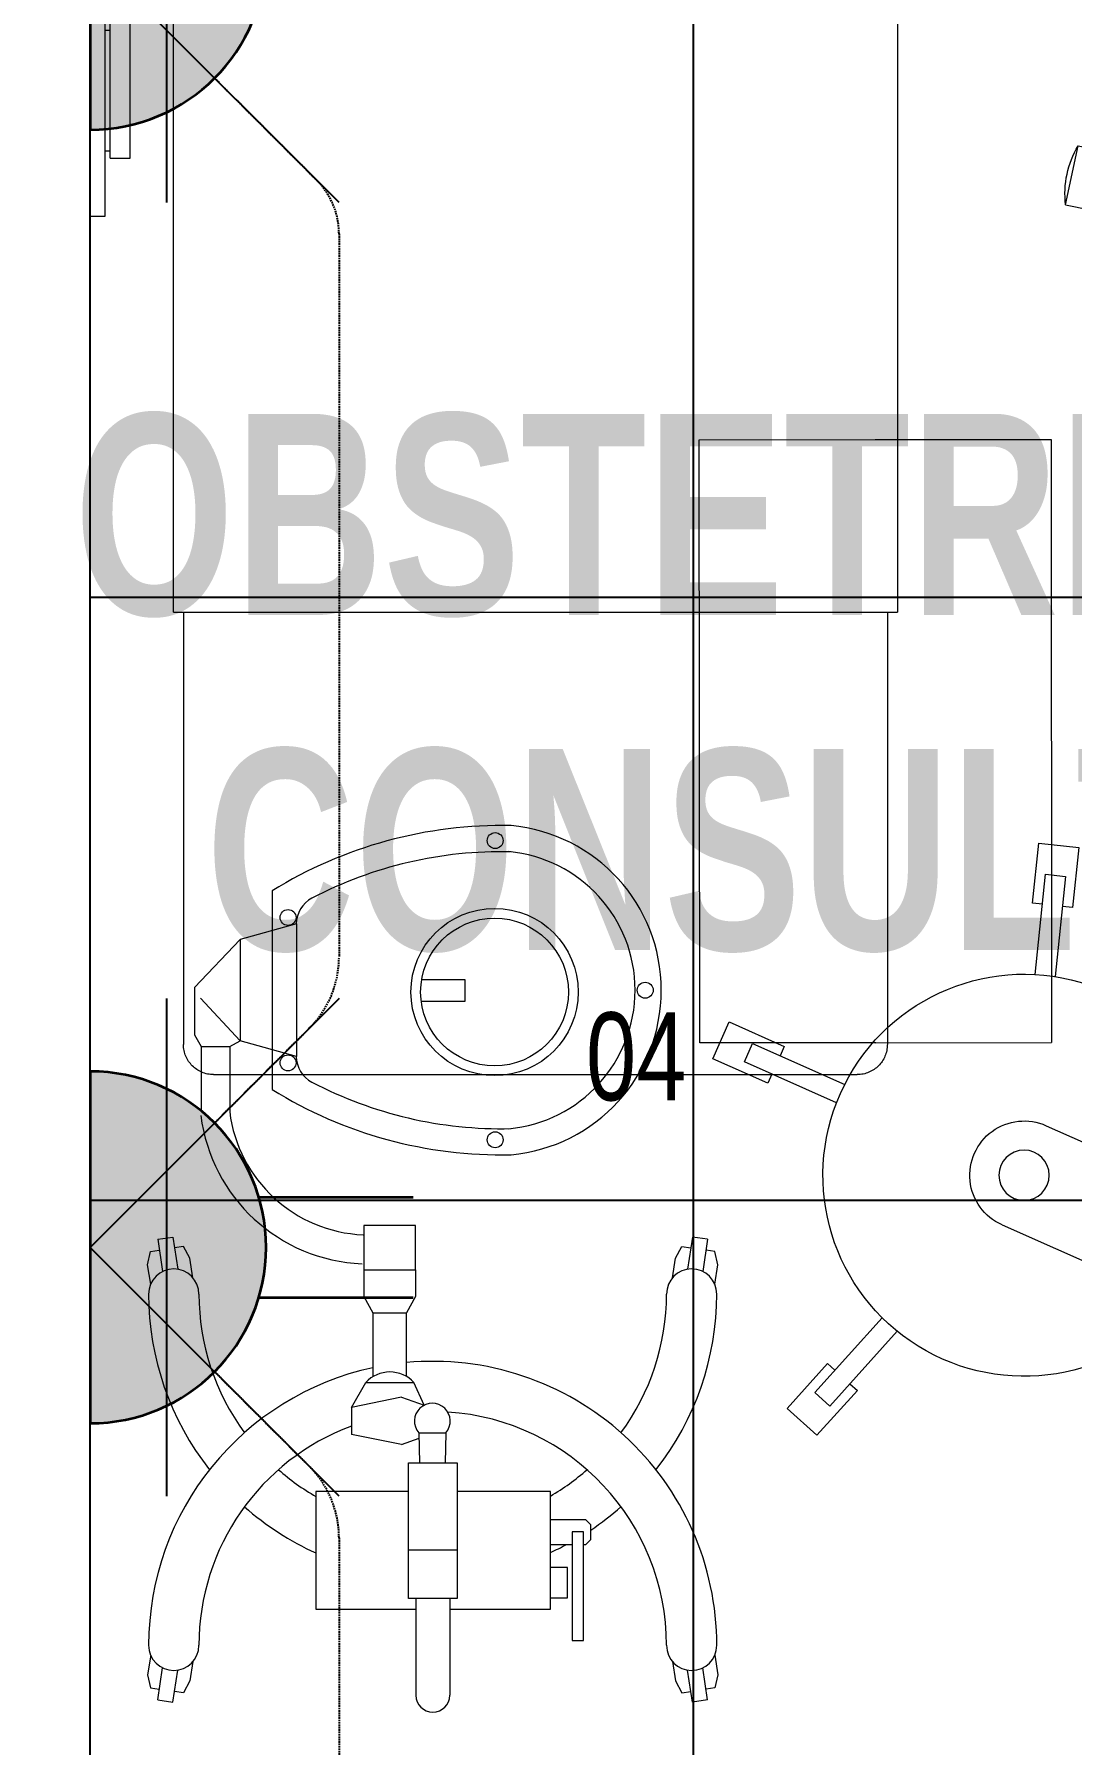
# Model space of a CAD drawing. Extents: x -178977 to 231842, y -29287 to 19916.
# Drawn here: x 20320 to 21352, y -11572 to -9870 of the extents above; entities that cross this region are included whole.
import ezdxf
from ezdxf.enums import TextEntityAlignment as Align

# ---------------------------------------------------------------- set-up
doc = ezdxf.new("R2010")
doc.units = 0
doc.header["$LTSCALE"] = 0.25
for name, pattern in [('01-First Floor-FUR$0$HIDDEN', [9.525, 6.35, -3.175]), ('DASHDOT', [25.4, 12.7, -6.35, 0, -6.35]), ('HIDDEN', [9.525, 6.35, -3.175])]:
    doc.linetypes.add(name, pattern=pattern)
for name, color, linetype, lineweight in [('01-First Floor-FUR$0$72_EGR_BASE_TEXT', 252, 'Continuous', 5), ('01-First Floor-FUR$0$72_EGR_EQP_TAG', 142, 'Continuous', 5), ('01-First Floor-FUR$0$LOADING', 253, 'Continuous', 5), ('01-First Floor-FUR$0$Walls', 251, 'Continuous', 5), ('E-LITE-CLNG-CNDT', 6, 'DASHDOT', 35), ('E-LITE-EXIT-NUMB', 6, 'Continuous', 25), ('E-POWR-FLOR-CNDT', 6, 'HIDDEN', 25), ('E-POWR-WALL @ 100', 4, 'Continuous', 35)]:
    doc.layers.add(name, color=color, linetype=linetype, lineweight=lineweight)
doc.layers.add('01-First Floor-FUR$0$FALSE CEILING', color=251, linetype='Continuous')
doc.styles.add('01-First Floor-FUR$0$X3G_ENTITY_257CFD', font='swisscl.ttf', dxfattribs={"height": 200})
doc.styles.add('01-First Floor-FUR$0$X3G_ENTITY_9EC9', font='swisscl.ttf', dxfattribs={"height": 0.2})
doc.styles.add('DC_SIMPLEX', font='SIMPLEX.shx', dxfattribs={"width": 0.7})

# ---------------------------------------------------------------- blocks, each defined once
blk = doc.blocks.new('01-First Floor-FUR$0$ME19011A-P')
for p, q in [((-0.425, 0), (0.425, 0)), ((-0.425, 0), (-0.425, -0.015)), ((0.425, 0), (0.425, -0.015)), ((-0.425, -0.015), (0.425, -0.015)), ((-0.36, -0.015), (-0.36, -0.0198)), ((-0.24, -0.015), (-0.24, -0.0198)), ((-0.15, -0.015), (-0.15, -0.04)), ((0, -0.015), (0, -0.04)), ((0.1, -0.015), (0.1, -0.045)), ((0.2, -0.045), (0.2, -0.015)), ((0.2818, -0.015), (0.2484, -0.015)), ((0.2484, -0.0243), (0.2484, -0.015)), ((0.2818, -0.0243), (0.2818, -0.015)), ((0.3211, -0.015), (0.2877, -0.015)), ((0.2877, -0.015), (0.2877, -0.0531)), ((0.3211, -0.0531), (0.3211, -0.015)), ((0.3623, -0.015), (0.3289, -0.015)), ((0.3289, -0.015), (0.3289, -0.0531)), ((0.3623, -0.0531), (0.3623, -0.015)), ((0.3682, -0.0243), (0.3682, -0.015)), ((0.3682, -0.015), (0.4016, -0.015)), ((0.4016, -0.0243), (0.4016, -0.015)), ((-0.3675, -0.0198), (-0.2325, -0.0198)), ((-0.3675, -0.0198), (-0.3675, -0.0399)), ((-0.2325, -0.0198), (-0.2325, -0.0399)), ((-0.15, -0.025), (0, -0.025)), ((-0.0402, -0.0312), (-0.0496, -0.0337)), ((-0.0376, -0.0409), (-0.0402, -0.0312)), ((0.2818, -0.0243), (0.2484, -0.0243)), ((0.3211, -0.0243), (0.2877, -0.0243)), ((0.3623, -0.0243), (0.3289, -0.0243)), ((0.3682, -0.0243), (0.4016, -0.0243)), ((-0.3675, -0.0399), (-0.2325, -0.0399)), ((-0.15, -0.04), (-0.1187, -0.04)), ((-0.0887, -0.04), (-0.0637, -0.04)), ((-0.0606, -0.0371), (-0.0787, -0.0432)), ((-0.0787, -0.0432), (-0.077, -0.0497)), ((-0.0582, -0.046), (-0.077, -0.0497)), ((-0.047, -0.0434), (-0.0376, -0.0409)), ((-0.0379, -0.04), (0, -0.04)), ((0.1, -0.035), (0.2, -0.035)), ((0.1, -0.045), (0.2, -0.045)), ((0.2877, -0.0531), (0.3211, -0.0531)), ((0.3289, -0.0531), (0.3623, -0.0531))]:
    blk.add_line(p, q)
at = {"color": 8, "const_width": 0.000601}
for points in [[(0.3044, -0.0531, -0.184574), (0.2977, -0.0636, -1.44364), (0.2961, -0.0581, -0.837915), (0.2969, -0.0664, -0.30536), (0.2839, -0.062, -1.584726), (0.2894, -0.0609, -0.253153), (0.2827, -0.0684, -0.874198), (0.2775, -0.0585, -0.915253), (0.2791, -0.0658, -0.223821), (0.2683, -0.0644, -1.703343), (0.272, -0.0597, -0.588962), (0.2621, -0.068, -0.717795), (0.2625, -0.0581, -0.983104), (0.2645, -0.0644, -0.326362), (0.2534, -0.0609, -0.758716), (0.2609, -0.0514, -0.906186), (0.2593, -0.0565, -0.189488), (0.2526, -0.0522, -0.7948), (0.2613, -0.0423, -1.223996), (0.2574, -0.047, -0.072149), (0.2534, -0.0403, -0.645886), (0.2609, -0.0324, -1.366917), (0.2574, -0.0371, -0.078415), (0.2542, -0.0308, -0.723006), (0.2613, -0.0256, -1.105484), (0.2582, -0.0292, -0.221197), (0.2566, -0.0243, -0.221197)], [(0.3456, -0.0531, 0.184574), (0.3523, -0.0636, 1.44364), (0.3539, -0.0581, 0.837915), (0.3531, -0.0664, 0.30536), (0.3661, -0.062, 1.584726), (0.3606, -0.0609, 0.253153), (0.3673, -0.0684, 0.874198), (0.3725, -0.0585, 0.915253), (0.3709, -0.0658, 0.223821), (0.3817, -0.0644, 1.703343), (0.378, -0.0597, 0.588962), (0.3879, -0.068, 0.717795), (0.3875, -0.0581, 0.983104), (0.3855, -0.0644, 0.326362), (0.3966, -0.0609, 0.758716), (0.3891, -0.0514, 0.906186), (0.3907, -0.0565, 0.189488), (0.3974, -0.0522, 0.7948), (0.3887, -0.0423, 1.223996), (0.3926, -0.047, 0.072149), (0.3966, -0.0403, 0.645886), (0.3891, -0.0324, 1.366917), (0.3926, -0.0371, 0.078415), (0.3958, -0.0308, 0.723006), (0.3887, -0.0256, 1.105484), (0.3918, -0.0292, 0.221197), (0.3934, -0.0243, 0.221197)]]:
    blk.add_lwpolyline(points, format="xyb", dxfattribs=at)
blk.add_lwpolyline([(-0.1187, -0.0482), (-0.0887, -0.0482), (-0.0887, -0.0382), (-0.1187, -0.0382)], close=True)
blk.add_circle((-0.0537, -0.04), 0.0075)
for centre, radius, start, end in [((-0.1037, -0.04), 0.01, 10.4593, 169.5407), ((-0.1037, -0.04), 0.0075, 14.0075, 165.9925), ((-0.0537, -0.04), 0.01, 45, 180)]:
    blk.add_arc(centre, radius, start, end)
blk = doc.blocks.new('01-First Floor-FUR$0$M.44.57.64')
at = {"layer": '01-First Floor-FUR$0$LOADING', "xscale": 1000.000000000002, "yscale": 1000.000000000002, "zscale": 1000.000000000002, "rotation": 225.9999036123427}
blk.add_blockref('01-First Floor-FUR$0$ME19011A-P', (-80806.9, 16720.7), dxfattribs=at)
blk = doc.blocks.new('01-First Floor-FUR$0$HF10037B-P')
at = {"layer": '01-First Floor-FUR$0$LOADING'}
for p, q in [((0.2459, 0.134), (0.1859, 0.134)), ((0.1859, 0.134), (0.1859, 0.109)), ((0.2459, 0.134), (0.2459, 0.109)), ((0.2459, 0.109), (0.1859, 0.109)), ((0, 0), (-0.0142, -0.0583)), ((0, 0), (0.0243, -0.0059)), ((0.0243, -0.0059), (0.01, -0.0642)), ((0.4071, -0.0094), (0.431, -0.0018)), ((0.4071, -0.0094), (0.4255, -0.0665)), ((0.431, -0.0018), (0.4493, -0.0589)), ((0.4069, -0.0417), (0.4165, -0.0387)), ((-0.0142, -0.0583), (0.01, -0.0642)), ((0.4255, -0.0665), (0.4493, -0.0589)), ((0.0524, -0.2725), (0.0674, -0.2525)), ((0.0674, -0.2525), (0.1154, -0.2885)), ((0.3125, -0.2897), (0.362, -0.2558)), ((0.3267, -0.268), (0.3323, -0.2763)), ((0.3761, -0.2764), (0.362, -0.2558)), ((0.0524, -0.2725), (0.1004, -0.3085)), ((0.1004, -0.3085), (0.1154, -0.2885)), ((0.3266, -0.3103), (0.3761, -0.2764)), ((0.3266, -0.3103), (0.3125, -0.2897))]:
    blk.add_line(p, q, dxfattribs=at)
for radius in [0.21, 0.1775]:
    blk.add_circle((0.2161, -0.1014), radius, dxfattribs=at)
for centre, radius, start, end in [((0.2159, 0.0465), 0.0925, 71.0754, 108.9246), ((0.2159, 0.1965), 0.0925, 251.0754, 288.9246), ((0.0779, -0.0499), 0.0925, 147.3419, 185.1912), ((-0.0678, -0.0143), 0.0925, 327.3419, 5.1912), ((0.4996, -0.0113), 0.0925, 178.8412, 216.6904), ((0.3568, -0.057), 0.0925, 358.8412, 36.6904), ((0.2161, -0.1014), 0.2, 303.6037, 17.3657), ((0.0389, -0.3404), 0.0925, 34.1875, 72.0368), ((0.3867, -0.3449), 0.0925, 105.5121, 143.3614), ((0.1289, -0.2205), 0.0925, 214.1875, 252.0368), ((0.3019, -0.2212), 0.0925, 285.5121, 323.3614)]:
    blk.add_arc(centre, radius, start, end, dxfattribs=at)
blk = doc.blocks.new('01-First Floor-FUR$0$HF13902-P')
at = {"color": 8, "linetype": '01-First Floor-FUR$0$HIDDEN'}
for p, q in [((-0.35, -0.6824), (-0.35, -1.1124)), ((0.35, -0.6824), (0.35, -1.1124)), ((0.32, -1.1424), (-0.32, -1.1424))]:
    blk.add_line(p, q, dxfattribs=at)
at = {"linetype": 'Continuous'}
for points in [[(0.36, -0.5224), (0.36, -0.5224), (0.36, -0.5224), (0.36, -0.5224), (0.36, -0.5224), (0.36, -0.5224), (0.36, -0.5224), (0.36, -0.5224), (0.36, -0.5224), (0.36, -0.5224), (0.36, -0.5224), (0.36, -0.5224), (0.36, -0.5224), (0.36, -0.5224), (0.36, -0.5224), (0.36, -0.5224), (0.36, -0.5224), (0.36, -0.5224), (0.36, -0.5224), (0.36, -0.5224), (0.36, -0.5224), (0.36, -0.5224), (0.36, -0.5224), (0.36, -0.5224), (0.36, -0.5224), (0.36, -0.5224), (0.36, -0.5224), (0.36, -0.5224), (0.36, -0.5224), (0.36, -0.5224), (0.36, -0.5224), (0.36, -0.5224), (0.36, -0.5224), (0.36, -0.5224), (0.36, -0.5224), (0.36, -0.5224), (0.36, -0.5224), (0.36, -0.5224), (0.36, -0.5224), (0.36, -0.5224), (0.36, -0.5224), (0.36, -0.5224), (0.36, -0.5224), (0.36, -0.5224), (0.36, -0.5224), (0.36, -0.5224), (0.36, -0.5224), (0.36, -0.5224), (0.36, -0.5224), (0.36, -0.5224), (0.36, -0.5224), (0.36, -0.5224), (0.36, -0.5224), (0.36, -0.5224), (0.36, -0.5224), (0.36, -0.5224), (0.36, -0.5224), (0.36, -0.5224), (0.36, -0.5224), (0.36, -0.5224), (0.36, -0.5224), (0.36, -0.5224), (0.36, -0.5224), (0.36, -0.5224), (0.36, -0.5224), (0.36, -0.5224), (0.36, -0.5224), (0.36, -0.5224), (0.36, -0.5224), (0.36, -0.5224), (0.36, -0.5224), (0.36, -0.5224), (0.36, -0.5224), (0.36, -0.5224), (0.36, -0.5224), (0.36, -0.5224), (0.36, -0.5224), (0.36, -0.5224), (0.36, -0.5224), (0.36, -0.5224), (0.36, -0.5224), (0.36, -0.5224), (0.36, -0.5224), (0.36, -0.5224), (0.36, -0.5224), (0.36, -0.5224), (0.36, -0.5224), (0.36, -0.5224), (0.36, -0.5224), (0.36, -0.5224), (0.36, -0.5224), (0.36, -0.5224), (0.36, -0.5224), (0.36, -0.5224), (0.36, -0.5224), (0.36, -0.5224), (0.36, -0.5224), (0.36, -0.5224), (0.36, -0.5224), (0.36, -0.5224), (0.36, -0.5224), (0.36, -0.5224), (0.36, -0.5224), (0.36, -0.5224), (0.36, -0.5224), (0.36, -0.5224), (0.36, -0.5224), (0.36, -0.5224), (0.36, -0.5224), (0.36, -0.5224), (0.36, -0.5224), (0.36, -0.5224), (0.36, -0.5224), (0.36, -0.5224), (0.36, -0.5224), (0.36, -0.5224), (0.36, -0.5224), (0.36, -0.5224), (0.36, -0.5224), (0.36, -0.5224), (0.36, -0.5224), (0.36, -0.5224), (0.36, -0.5224), (0.36, -0.5224), (0.36, -0.5224), (0.36, -0.5224), (0.36, -0.5224), (0.36, -0.5224), (0.36, -0.5224), (0.36, -0.5224), (0.36, -0.5224), (0.36, -0.5224), (0.36, -0.5224), (0.36, -0.5224), (0.36, -0.5224), (0.36, -0.5224), (0.36, -0.5224), (0.36, -0.5224), (0.36, -0.5224), (0.36, -0.5224), (0.36, -0.5224), (0.36, -0.5224), (0.36, -0.5224), (0.36, -0.5224), (0.36, -0.5224), (0.36, -0.5224), (0.36, -0.5224), (0.36, -0.5224), (0.36, -0.5224), (0.36, -0.5224), (0.36, -0.5224), (0.36, -0.5224), (0.36, -0.5224), (0.36, -0.5224), (0.36, -0.5224), (0.36, -0.5224), (0.36, -0.5224), (0.36, -0.5224), (0.36, -0.5224), (0.36, -0.5224), (0.36, -0.5224), (0.36, -0.5224), (0.36, -0.5224), (0.36, -0.5224), (0.36, -0.5224), (0.36, -0.5224), (0.36, -0.5224), (0.36, -0.5224), (0.36, -0.5224), (0.36, -0.5224), (0.36, -0.5224), (0.36, -0.5224), (0.36, -0.5224), (0.36, -0.5224), (0.36, -0.5224), (0.36, -0.5224), (0.36, -0.5224), (0.36, -0.5224), (0.36, -0.5224), (0.36, -0.5224), (0.36, -0.5224), (0.36, -0.5224), (0.36, -0.5224), (0.36, -0.5224), (0.36, -0.5224), (0.36, -0.5224), (0.36, -0.5224), (0.36, -0.5224), (0.36, -0.5224), (0.36, -0.5224), (0.36, -0.5224), (0.36, -0.5224), (0.36, -0.5224), (0.36, -0.5224), (0.36, -0.5224), (0.36, -0.5224), (0.36, -0.5224), (0.36, -0.5224), (0.36, -0.5224), (0.36, -0.5224), (0.36, -0.5224), (0.36, -0.5224), (0.36, -0.5224), (0.36, -0.5224), (0.36, -0.5224), (0.36, -0.5224), (0.36, -0.5224), (0.36, -0.5224), (0.36, -0.5224), (0.36, -0.5224), (0.36, -0.5224), (0.36, -0.5224), (0.36, -0.5224), (0.36, -0.5224), (0.36, -0.5224), (0.36, -0.5224), (0.36, -0.5224), (0.36, -0.5224), (0.36, -0.5224)], [(0.36, -0.5224), (0.36, -0.5224), (0.36, -0.5224), (0.36, -0.5224), (0.36, -0.5224), (0.36, -0.5224), (0.36, -0.5224), (0.36, -0.5224), (0.36, -0.5224), (0.36, -0.5224), (0.36, -0.5224), (0.36, -0.5224), (0.36, -0.5224), (0.36, -0.5224), (0.36, -0.5224), (0.36, -0.5224), (0.36, -0.5224), (0.36, -0.5224), (0.36, -0.5224), (0.36, -0.5224), (0.36, -0.5224), (0.36, -0.5224), (0.36, -0.5224), (0.36, -0.5224), (0.36, -0.5224), (0.36, -0.5224), (0.36, -0.5224), (0.36, -0.5224), (0.36, -0.5224), (0.36, -0.5224), (0.36, -0.5224), (0.36, -0.5224), (0.36, -0.5224), (0.36, -0.5224), (0.36, -0.5224), (0.36, -0.5224), (0.36, -0.5224), (0.36, -0.5224), (0.36, -0.5224), (0.36, -0.5224), (0.36, -0.5224), (0.36, -0.5224), (0.36, -0.5224), (0.36, -0.5224), (0.36, -0.5224), (0.36, -0.5224), (0.36, -0.5224), (0.36, -0.5224), (0.36, -0.5224), (0.36, -0.5224), (0.36, -0.5224), (0.36, -0.5224), (0.36, -0.5224), (0.36, -0.5224), (0.36, -0.5224), (0.36, -0.5224), (0.36, -0.5224), (0.36, -0.5224), (0.36, -0.5224), (0.36, -0.5224), (0.36, -0.5224), (0.36, -0.5224), (0.36, -0.5224), (0.36, -0.5224), (0.36, -0.5224), (0.36, -0.5224), (0.36, -0.5224), (0.36, -0.5224), (0.36, -0.5224), (0.36, -0.5224), (0.36, -0.5224), (0.36, -0.5224), (0.36, -0.5224), (0.36, -0.5224), (0.36, -0.5224), (0.36, -0.5224), (0.36, -0.5224), (0.36, -0.5224), (0.36, -0.5224), (0.36, -0.5224), (0.36, -0.5224), (0.36, -0.5224), (0.36, -0.5224), (0.36, -0.5224), (0.36, -0.5224), (0.36, -0.5224), (0.36, -0.5224), (0.36, -0.5224), (0.36, -0.5224), (0.36, -0.5224), (0.36, -0.5224), (0.36, -0.5224), (0.36, -0.5224), (0.36, -0.5224), (0.36, -0.5224), (0.36, -0.5224), (0.36, -0.5224), (0.36, -0.5224), (0.36, -0.5224), (0.36, -0.5224), (0.36, -0.5224), (0.36, -0.5224), (0.36, -0.5224), (0.36, -0.5224), (0.36, -0.5224), (0.36, -0.5224), (0.36, -0.5224), (0.36, -0.5224), (0.36, -0.5224), (0.36, -0.5224), (0.36, -0.5224), (0.36, -0.5224), (0.36, -0.5224), (0.36, -0.5224), (0.36, -0.5224), (0.36, -0.5224), (0.36, -0.5224), (0.36, -0.5224), (0.36, -0.5224), (0.36, -0.5224), (0.36, -0.5224), (0.36, -0.5224), (0.36, -0.5224), (0.36, -0.5224), (0.36, -0.5224), (0.36, -0.5224), (0.36, -0.5224), (0.36, -0.5224), (0.36, -0.5224), (0.36, -0.5224), (0.36, -0.5224), (0.36, -0.5224), (0.36, -0.5224), (0.36, -0.5224), (0.36, -0.5224), (0.36, -0.5224), (0.36, -0.5224), (0.36, -0.5224), (0.36, -0.5224), (0.36, -0.5224), (0.36, -0.5224), (0.36, -0.5224), (0.36, -0.5224), (0.36, -0.5224), (0.36, -0.5224), (0.36, -0.5224), (0.36, -0.5224), (0.36, -0.5224), (0.36, -0.5224), (0.36, -0.5224), (0.36, -0.5224), (0.36, -0.5224), (0.36, -0.5224), (0.36, -0.5224), (0.36, -0.5224), (0.36, -0.5224), (0.36, -0.5224), (0.36, -0.5224), (0.36, -0.5224), (0.36, -0.5224), (0.36, -0.5224), (0.36, -0.5224), (0.36, -0.5224), (0.36, -0.5224), (0.36, -0.5224), (0.36, -0.5224), (0.36, -0.5224), (0.36, -0.5224), (0.36, -0.5224), (0.36, -0.5224), (0.36, -0.5224), (0.36, -0.5224), (0.36, -0.5224), (0.36, -0.5224), (0.36, -0.5224), (0.36, -0.5224), (0.36, -0.5224), (0.36, -0.5224), (0.36, -0.5224), (0.36, -0.5224), (0.36, -0.5224), (0.36, -0.5224), (0.36, -0.5224), (0.36, -0.5224), (0.36, -0.5224), (0.36, -0.5224), (0.36, -0.5224), (0.36, -0.5224), (0.36, -0.5224), (0.36, -0.5224), (0.36, -0.5224), (0.36, -0.5224), (0.36, -0.5224), (0.36, -0.5224), (0.36, -0.5224), (0.36, -0.5224), (0.36, -0.5224), (0.36, -0.5224), (0.36, -0.5224), (0.36, -0.5224), (0.36, -0.5224), (0.36, -0.5224), (0.36, -0.5224), (0.36, -0.5224), (0.36, -0.5224), (0.36, -0.5224), (0.36, -0.5224), (0.36, -0.5224), (0.36, -0.5224), (0.36, -0.5224), (0.36, -0.5224), (0.36, -0.5224), (0.36, -0.5224), (0.36, -0.5224)], [(0.36, -0.5224), (0.36, -0.5224), (0.36, -0.5224), (0.36, -0.5224), (0.36, -0.5224), (0.36, -0.5224), (0.36, -0.5224), (0.36, -0.5224), (0.36, -0.5224), (0.36, -0.5224), (0.36, -0.5224), (0.36, -0.5224), (0.36, -0.5224), (0.36, -0.5224), (0.36, -0.5224), (0.36, -0.5224), (0.36, -0.5224), (0.36, -0.5224), (0.36, -0.5224), (0.36, -0.5224), (0.36, -0.5224), (0.36, -0.5224), (0.36, -0.5224), (0.36, -0.5224), (0.36, -0.5224), (0.36, -0.5224), (0.36, -0.5224), (0.36, -0.5224), (0.36, -0.5224), (0.36, -0.5224), (0.36, -0.5224), (0.36, -0.5224), (0.36, -0.5224), (0.36, -0.5224), (0.36, -0.5224), (0.36, -0.5224), (0.36, -0.5224), (0.36, -0.5224), (0.36, -0.5224), (0.36, -0.5224), (0.36, -0.5224), (0.36, -0.5224), (0.36, -0.5224), (0.36, -0.5224), (0.36, -0.5224), (0.36, -0.5224), (0.36, -0.5224), (0.36, -0.5224), (0.36, -0.5224), (0.36, -0.5224), (0.36, -0.5224), (0.36, -0.5224), (0.36, -0.5224), (0.36, -0.5224), (0.36, -0.5224), (0.36, -0.5224), (0.36, -0.5224), (0.36, -0.5224), (0.36, -0.5224), (0.36, -0.5224), (0.36, -0.5224), (0.36, -0.5224), (0.36, -0.5224), (0.36, -0.5224), (0.36, -0.5224), (0.36, -0.5224), (0.36, -0.5224), (0.36, -0.5224), (0.36, -0.5224), (0.36, -0.5224), (0.36, -0.5224), (0.36, -0.5224), (0.36, -0.5224), (0.36, -0.5224), (0.36, -0.5224), (0.36, -0.5224), (0.36, -0.5224), (0.36, -0.5224), (0.36, -0.5224), (0.36, -0.5224), (0.36, -0.5224), (0.36, -0.5224), (0.36, -0.5224), (0.36, -0.5224), (0.36, -0.5224), (0.36, -0.5224), (0.36, -0.5224), (0.36, -0.5224), (0.36, -0.5224), (0.36, -0.5224), (0.36, -0.5224), (0.36, -0.5224), (0.36, -0.5224), (0.36, -0.5224), (0.36, -0.5224), (0.36, -0.5224), (0.36, -0.5224), (0.36, -0.5224), (0.36, -0.5224), (0.36, -0.5224), (0.36, -0.5224), (0.36, -0.5224), (0.36, -0.5224), (0.36, -0.5224), (0.36, -0.5224), (0.36, -0.5224), (0.36, -0.5224), (0.36, -0.5224), (0.36, -0.5224), (0.36, -0.5224), (0.36, -0.5224), (0.36, -0.5224), (0.36, -0.5224), (0.36, -0.5224), (0.36, -0.5224), (0.36, -0.5224), (0.36, -0.5224), (0.36, -0.5224), (0.36, -0.5224), (0.36, -0.5224), (0.36, -0.5224), (0.36, -0.5224), (0.36, -0.5224), (0.36, -0.5224), (0.36, -0.5224), (0.36, -0.5224), (0.36, -0.5224), (0.36, -0.5224), (0.36, -0.5224), (0.36, -0.5224), (0.36, -0.5224), (0.36, -0.5224), (0.36, -0.5224), (0.36, -0.5224), (0.36, -0.5224), (0.36, -0.5224), (0.36, -0.5224), (0.36, -0.5224), (0.36, -0.5224), (0.36, -0.5224), (0.36, -0.5224), (0.36, -0.5224), (0.36, -0.5224), (0.36, -0.5224), (0.36, -0.5224), (0.36, -0.5224), (0.36, -0.5224), (0.36, -0.5224), (0.36, -0.5224), (0.36, -0.5224), (0.36, -0.5224), (0.36, -0.5224), (0.36, -0.5224), (0.36, -0.5224), (0.36, -0.5224), (0.36, -0.5224), (0.36, -0.5224), (0.36, -0.5224), (0.36, -0.5224), (0.36, -0.5224), (0.36, -0.5224), (0.36, -0.5224), (0.36, -0.5224), (0.36, -0.5224), (0.36, -0.5224), (0.36, -0.5224), (0.36, -0.5224), (0.36, -0.5224), (0.36, -0.5224), (0.36, -0.5224), (0.36, -0.5224), (0.36, -0.5224), (0.36, -0.5224), (0.36, -0.5224), (0.36, -0.5224), (0.36, -0.5224), (0.36, -0.5224), (0.36, -0.5224), (0.36, -0.5224), (0.36, -0.5224), (0.36, -0.5224), (0.36, -0.5224), (0.36, -0.5224), (0.36, -0.5224), (0.36, -0.5224), (0.36, -0.5224), (0.36, -0.5224), (0.36, -0.5224), (0.36, -0.5224), (0.36, -0.5224), (0.36, -0.5224), (0.36, -0.5224), (0.36, -0.5224), (0.36, -0.5224), (0.36, -0.5224), (0.36, -0.5224), (0.36, -0.5224), (0.36, -0.5224), (0.36, -0.5224), (0.36, -0.5224), (0.36, -0.5224), (0.36, -0.5224), (0.36, -0.5224), (0.36, -0.5224), (0.36, -0.5224), (0.36, -0.5224), (0.36, -0.5224), (0.36, -0.5224), (0.36, -0.5224), (0.36, -0.5224), (0.36, -0.5224), (0.36, -0.5224), (0.36, -0.5224), (0.36, -0.5224), (0.36, -0.5224), (0.36, -0.5224), (0.36, -0.5224), (0.36, -0.5224), (0.36, -0.5224), (0.36, -0.5224), (0.36, -0.5224), (0.36, -0.5224), (0.36, -0.5224), (0.36, -0.5224), (0.36, -0.5224), (0.36, -0.5224), (0.36, -0.5224), (0.36, -0.5224), (0.36, -0.5224), (0.36, -0.5224), (0.36, -0.5224), (0.36, -0.5224), (0.36, -0.5224), (0.36, -0.5224), (0.36, -0.5224), (0.36, -0.5224), (0.36, -0.5224), (0.36, -0.5224), (0.36, -0.5224), (0.36, -0.5224), (0.36, -0.5224), (0.36, -0.5224), (0.36, -0.5224), (0.36, -0.5224), (0.36, -0.5224), (0.36, -0.5224), (0.36, -0.5224), (0.36, -0.5224), (0.36, -0.5224), (0.36, -0.5224), (0.36, -0.5224), (0.36, -0.5224), (0.36, -0.5224), (0.36, -0.5224), (0.36, -0.5224), (0.36, -0.5224), (0.36, -0.5224), (0.36, -0.5224), (0.36, -0.5224), (0.36, -0.5224), (0.36, -0.5224), (0.36, -0.5224), (0.36, -0.5224), (0.36, -0.5224), (0.36, -0.5224), (0.36, -0.5224), (0.36, -0.5224), (0.36, -0.5224), (0.36, -0.5224), (0.36, -0.5224), (0.36, -0.5224), (0.36, -0.5224), (0.36, -0.5224), (0.36, -0.5224), (0.36, -0.5224), (0.36, -0.5224), (0.36, -0.5224)]]:
    blk.add_lwpolyline(points, close=True, dxfattribs=at)
for points in [[(0.36, -0.5224), (0.36, -0.5224), (0.36, -0.5224), (0.36, -0.5224), (0.36, -0.5224), (0.36, -0.5224), (0.36, -0.5224), (0.36, -0.5224)], [(0.36, -0.5224), (0.36, -0.5224), (0.36, -0.5224), (0.36, -0.5224), (0.36, -0.5224), (0.36, -0.5224), (0.36, -0.5224), (0.36, -0.5224), (0.36, -0.5224), (0.36, -0.5224), (0.36, -0.5224), (0.36, -0.5224), (0.36, -0.5224), (0.36, -0.5224), (0.36, -0.5224), (0.36, -0.5224), (0.36, -0.5224), (0.36, -0.5224), (0.36, -0.5224), (0.36, -0.5224), (0.36, -0.5224), (0.36, -0.5224), (0.36, -0.5224), (0.36, -0.5224), (0.36, -0.5224), (0.36, -0.5224), (0.36, -0.5224), (0.36, -0.5224), (0.36, -0.5224), (0.36, -0.5224), (0.36, -0.5224), (0.36, -0.5224), (0.36, -0.5224), (0.36, -0.5224), (0.36, -0.5224), (0.36, -0.5224), (0.36, -0.5224), (0.36, -0.5224), (0.36, -0.5224), (0.36, -0.5224), (0.36, -0.5224), (0.36, -0.5224), (0.36, -0.5224), (0.36, -0.5224), (0.36, -0.5224), (0.36, -0.5224), (0.36, -0.5224), (0.36, -0.5224), (0.36, -0.5224), (0.36, -0.5224), (0.36, -0.5224), (0.36, -0.5224), (0.36, -0.5224), (0.36, -0.5224), (0.36, -0.5224), (0.36, -0.5224), (0.36, -0.5224), (0.36, -0.5224), (0.36, -0.5224), (0.36, -0.5224), (0.36, -0.5224), (0.36, -0.5224), (0.36, -0.5224), (0.36, -0.5224), (0.36, -0.5224), (0.36, -0.5224), (0.36, -0.5224), (0.36, -0.5224), (0.36, -0.5224), (0.36, -0.5224), (0.36, -0.5224), (0.36, -0.5224), (0.36, -0.5224), (0.36, -0.5224), (0.36, -0.5224), (0.36, -0.5224), (0.36, -0.5224), (0.36, -0.5224), (0.36, -0.5224), (0.36, -0.5224), (0.36, -0.5224), (0.36, -0.5224), (0.36, -0.5224), (0.36, -0.5224), (0.36, -0.5224), (0.36, -0.5224), (0.36, -0.5224), (0.36, -0.5224), (0.36, -0.5224), (0.36, -0.5224), (0.36, -0.5224), (0.36, -0.5224), (0.36, -0.5224), (0.36, -0.5224), (0.36, -0.5224), (0.36, -0.5224), (0.36, -0.5224), (0.36, -0.5224), (0.36, -0.5224), (0.36, -0.5224), (0.36, -0.5224), (0.36, -0.5224), (0.36, -0.5224), (0.36, -0.5224), (0.36, -0.5224), (0.36, -0.5224), (0.36, -0.5224), (0.36, -0.5224), (0.36, -0.5224), (0.36, -0.5224), (0.36, -0.5224)], [(0.36, -0.5224), (0.36, -0.5224), (0.36, -0.5224), (0.36, -0.5224), (0.36, -0.5224), (0.36, -0.5224), (0.36, -0.5224), (0.36, -0.5224), (0.36, -0.5224), (0.36, -0.5224), (0.36, -0.5224), (0.36, -0.5224), (0.36, -0.5224), (0.36, -0.5224), (0.36, -0.5224), (0.36, -0.5224), (0.36, -0.5224)], [(0.36, -0.5224), (0.36, -0.5224), (0.36, -0.5224), (0.36, -0.5224), (0.36, -0.5224), (0.36, -0.5224), (0.36, -0.5224)], [(0.36, -0.5224), (0.36, -0.5224), (0.36, -0.5224), (0.36, -0.5224), (0.36, -0.5224), (0.36, -0.5224), (0.36, -0.5224), (0.36, -0.5224), (0.36, -0.5224), (0.36, -0.5224), (0.36, -0.5224), (0.36, -0.5224)], [(0.36, -0.5224), (0.36, -0.5224), (0.36, -0.5224), (0.36, -0.5224), (0.36, -0.5224), (0.36, -0.5224), (0.36, -0.5224), (0.36, -0.5224), (0.36, -0.5224), (0.36, -0.5224), (0.36, -0.5224), (0.36, -0.5224), (0.36, -0.5224), (0.36, -0.5224), (0.36, -0.5224), (0.36, -0.5224), (0.36, -0.5224), (0.36, -0.5224), (0.36, -0.5224), (0.36, -0.5224), (0.36, -0.5224), (0.36, -0.5224), (0.36, -0.5224), (0.36, -0.5224), (0.36, -0.5224), (0.36, -0.5224), (0.36, -0.5224), (0.36, -0.5224), (0.36, -0.5224), (0.36, -0.5224), (0.36, -0.5224), (0.36, -0.5224), (0.36, -0.5224), (0.36, -0.5224), (0.36, -0.5224), (0.36, -0.5224), (0.36, -0.5224), (0.36, -0.5224), (0.36, -0.5224), (0.36, -0.5224), (0.36, -0.5224), (0.36, -0.5224), (0.36, -0.5224), (0.36, -0.5224), (0.36, -0.5224), (0.36, -0.5224), (0.36, -0.5224), (0.36, -0.5224), (0.36, -0.5224), (0.36, -0.5224), (0.36, -0.5224), (0.36, -0.5224), (0.36, -0.5224), (0.36, -0.5224), (0.36, -0.5224), (0.36, -0.5224), (0.36, -0.5224), (0.36, -0.5224), (0.36, -0.5224), (0.36, -0.5224), (0.36, -0.5224), (0.36, -0.5224), (0.36, -0.5224), (0.36, -0.5224), (0.36, -0.5224), (0.36, -0.5224), (0.36, -0.5224), (0.36, -0.5224), (0.36, -0.5224), (0.36, -0.5224), (0.36, -0.5224), (0.36, -0.5224), (0.36, -0.5224), (0.36, -0.5224), (0.36, -0.5224), (0.36, -0.5224), (0.36, -0.5224), (0.36, -0.5224), (0.36, -0.5224), (0.36, -0.5224), (0.36, -0.5224), (0.36, -0.5224), (0.36, -0.5224), (0.36, -0.5224), (0.36, -0.5224), (0.36, -0.5224), (0.36, -0.5224), (0.36, -0.5224), (0.36, -0.5224)], [(0.36, -0.5224), (0.36, -0.5224), (0.36, -0.5224), (0.36, -0.5224), (0.36, -0.5224), (0.36, -0.5224), (0.36, -0.5224), (0.36, -0.5224), (0.36, -0.5224), (0.36, -0.5224)], [(0.36, -0.5224), (0.36, -0.5224), (0.36, -0.5224), (0.36, -0.5224), (0.36, -0.5224), (0.36, -0.5224), (0.36, -0.5224), (0.36, -0.5224), (0.36, -0.5224), (0.36, -0.5224)], [(0.36, -0.5224), (0.36, -0.5224), (0.36, -0.5224), (0.36, -0.5224), (0.36, -0.5224), (0.36, -0.5224), (0.36, -0.5224), (0.36, -0.5224), (0.36, -0.5224), (0.36, -0.5224), (0.36, -0.5224), (0.36, -0.5224), (0.36, -0.5224), (0.36, -0.5224), (0.36, -0.5224)], [(0.36, -0.5224), (0.36, -0.5224), (0.36, -0.5224), (0.36, -0.5224), (0.36, -0.5224), (0.36, -0.5224), (0.36, -0.5224), (0.36, -0.5224), (0.36, -0.5224), (0.36, -0.5224)], [(0.36, -0.5224), (0.36, -0.5224), (0.36, -0.5224), (0.36, -0.5224), (0.36, -0.5224), (0.36, -0.5224), (0.36, -0.5224)], [(0.36, -0.5224), (0.36, -0.5224), (0.36, -0.5224), (0.36, -0.5224), (0.36, -0.5224), (0.36, -0.5224), (0.36, -0.5224), (0.36, -0.5224), (0.36, -0.5224), (0.36, -0.5224)], [(0.36, -0.5224), (0.36, -0.5224), (0.36, -0.5224), (0.36, -0.5224), (0.36, -0.5224), (0.36, -0.5224), (0.36, -0.5224), (0.36, -0.5224), (0.36, -0.5224), (0.36, -0.5224), (0.36, -0.5224), (0.36, -0.5224), (0.36, -0.5224), (0.36, -0.5224), (0.36, -0.5224), (0.36, -0.5224), (0.36, -0.5224), (0.36, -0.5224)], [(0.36, -0.5224), (0.36, -0.5224), (0.36, -0.5224), (0.36, -0.5224), (0.36, -0.5224), (0.36, -0.5224), (0.36, -0.5224), (0.36, -0.5224), (0.36, -0.5224)]]:
    blk.add_lwpolyline(points, dxfattribs=at)
blk.add_circle((0.36, -0.5224), 0.000000101)
at = {"color": 8, "linetype": '01-First Floor-FUR$0$HIDDEN'}
for centre, start, end in [((-0.32, -1.1124), 180, 270), ((0.32, -1.1124), 270, 0)]:
    blk.add_arc(centre, 0.03, start, end, dxfattribs=at)
at = {"layer": '01-First Floor-FUR$0$LOADING'}
for p, q in [((-0.36, 0.3161), (-0.36, -0.6824)), ((0.36, -0.6824), (0.36, 0.3161)), ((0.36, -0.6824), (-0.36, -0.6824))]:
    blk.add_line(p, q, dxfattribs=at)
blk = doc.blocks.new('01-First Floor-FUR$0$HF11772-P')
at = {"layer": '01-First Floor-FUR$0$LOADING'}
for p, q in [((0.6, 0.35), (0, 0.35)), ((0, 0.175), (0, 0.35)), ((0.6, 0.175), (0.6, 0.35)), ((0, 0.175), (0, 0)), ((0.6, 0), (0.6, 0.175)), ((0, 0), (0.6, 0))]:
    blk.add_line(p, q, dxfattribs=at)
blk = doc.blocks.new('01-First Floor-FUR$0$mobile light')
at = {"layer": '01-First Floor-FUR$0$LOADING'}
for p, q in [((1882.58, -498.29), (1882.35, -499.8)), ((1882.58, -498.29), (1885.78, -498.78)), ((1883.78, -497.56), (1883.65, -498.45)), ((1885.1, -497.29), (1883.78, -497.56)), ((1887.04, -497.59), (1885.1, -497.29)), ((1923.94, -497.59), (1925.88, -497.29)), ((1928.41, -498.29), (1925.2, -498.78)), ((1925.88, -497.29), (1927.2, -497.56)), ((1927.2, -497.56), (1927.33, -498.45)), ((1928.41, -498.29), (1928.63, -499.8)), ((1882.35, -499.8), (1885.55, -500.28)), ((1883.28, -500.85), (1883.42, -499.96)), ((1928.63, -499.8), (1925.43, -500.28)), ((1927.7, -500.85), (1927.56, -499.96)), ((1884.47, -501.5), (1883.28, -500.85)), ((1886.4, -501.79), (1884.47, -501.5)), ((1924.58, -501.79), (1926.52, -501.5)), ((1926.52, -501.5), (1927.7, -500.85)), ((1948.76, -501.94), (1947.59, -502.62)), ((1953.47, -501.94), (1948.76, -501.94)), ((1958.23, -506.5), (1953.47, -501.94)), ((1947.59, -502.62), (1941.09, -502.62)), ((1947.59, -502.62), (1947.59, -505.45)), ((1948.15, -506.5), (1952.41, -502.55)), ((1947.59, -505.45), (1941.09, -505.45)), ((1946.6, -512.08), (1948.15, -506.5)), ((1947.59, -505.45), (1948.15, -506.5)), ((1958.23, -506.5), (1948.15, -506.5)), ((1959.78, -512.08), (1958.23, -506.5)), ((1963.08, -509.67), (1943.3, -509.67)), ((1959.78, -512.08), (1946.6, -512.08)), ((1908.01, -522.53), (1909, -517.55)), ((1911.69, -517.55), (1909, -517.55)), ((1912.69, -522.53), (1911.69, -517.55)), ((1911.69, -517.55), (1914.17, -518.99)), ((1914.17, -518.99), (1914.17, -523.77)), ((1922.73, -518.8), (1921.08, -519.69)), ((1925.38, -518.8), (1922.73, -518.8)), ((1921.08, -519.69), (1914.74, -519.69)), ((1921.08, -519.69), (1921.08, -523.01)), ((1921.08, -519.69), (1921.08, -523.01)), ((1892.68, -523.97), (1883.05, -523.97)), ((1892.68, -528.06), (1892.68, -523.24)), ((1892.68, -523.24), (1906.16, -523.24)), ((1897.5, -528.06), (1897.5, -523.24)), ((1906.16, -523.24), (1906.16, -528.06)), ((1908.01, -522.53), (1908.62, -524.28)), ((1912.69, -522.53), (1911.9, -524.78)), ((1911.9, -524.78), (1914.17, -523.77)), ((1921.08, -523.01), (1914.77, -523.01)), ((1922.73, -523.93), (1921.08, -523.04)), ((1925.38, -523.93), (1922.73, -523.93)), ((1909.15, -524.25), (1906.16, -524.32)), ((1909.15, -524.25), (1909.15, -526.94)), ((1892.68, -527.34), (1883.05, -527.34)), ((1909.15, -526.94), (1906.16, -526.87)), ((1906.16, -528.06), (1892.68, -528.06)), ((1886.4, -549.48), (1884.47, -549.77)), ((1924.58, -549.48), (1926.52, -549.77)), ((1882.35, -551.47), (1885.55, -550.99)), ((1884.47, -549.77), (1883.28, -550.42)), ((1883.28, -550.42), (1883.42, -551.31)), ((1928.63, -551.47), (1925.43, -550.99)), ((1926.52, -549.77), (1927.7, -550.42)), ((1927.7, -550.42), (1927.56, -551.31)), ((1882.58, -552.98), (1882.35, -551.47)), ((1882.58, -552.98), (1885.78, -552.5)), ((1883.78, -553.71), (1883.65, -552.82)), ((1928.41, -552.98), (1925.2, -552.5)), ((1927.2, -553.71), (1927.33, -552.82)), ((1928.41, -552.98), (1928.63, -551.47)), ((1885.1, -553.98), (1883.78, -553.71)), ((1887.04, -553.69), (1885.1, -553.98)), ((1923.94, -553.69), (1925.88, -553.98)), ((1925.88, -553.98), (1927.2, -553.71))]:
    blk.add_line(p, q, dxfattribs=at)
for points in [[(1903.33, -523.24), (1903.33, -514.02), (1891.61, -514.02), (1891.61, -523.97)], [(1954.27, -524.55), (1954.27, -528.82), (1952.05, -528.82), (1952.05, -524.5)], [(1891.61, -527.34), (1891.61, -537.34), (1903.33, -537.34), (1903.33, -528.06)], [(1892.74, -537.34), (1892.74, -539.04), (1895.76, -539.04), (1895.76, -537.34)], [(1898.05, -537.34), (1898.05, -539.5)], [(1898.05, -540.63), (1898.05, -540.87), (1898.53, -541.35), (1900.02, -541.35), (1900.5, -540.87), (1900.5, -537.34)]]:
    blk.add_lwpolyline(points, dxfattribs=at)
for points in [[(1929.78, -518.8), (1925.38, -518.8), (1925.38, -523.93), (1929.78, -523.93)], [(1899.3, -539.5), (1888.5, -539.5), (1888.5, -540.63), (1899.3, -540.63)]]:
    blk.add_lwpolyline(points, close=True, dxfattribs=at)
for centre, radius in [((1945.96, -511.25), 0.793), ((1960.42, -511.25), 0.793), ((1953.01, -531.79), 8.32), ((1953.01, -531.79), 7.35), ((1938.31, -531.85), 0.793), ((1968.07, -531.85), 0.793), ((1953.19, -546.77), 0.793)]:
    blk.add_circle(centre, radius, dxfattribs=at)
for centre, radius, start, end in [((1888.02, -499.89), 2.5, 90, 270), ((1888.02, -525.64), 28.25, 12.1463, 90), ((1922.96, -525.64), 28.25, 90, 128.2073), ((1922.96, -499.89), 2.5, 270, 90), ((1888.02, -525.64), 23.25, 20.3387, 90), ((1922.96, -525.64), 23.25, 90, 126.3743), ((1942.82, -519.31), 16.86, 97.1293, 177.6115), ((1922.96, -525.64), 28.25, 138.4974, 155.7305), ((1942.82, -519.31), 13.97, 97.1293, 177.6115), ((1922.96, -525.64), 23.25, 138.7224, 150.0382), ((1980.13, -532.49), 43.32, 148.2167, 181.2501), ((1926.25, -532.49), 43.32, 358.7499, 31.7833), ((1946.6, -514.96), 2.89, 90, 152.4092), ((1959.78, -514.96), 2.89, 27.5908, 90), ((1980.13, -532.49), 40.72, 152.4092, 181.2501), ((1926.25, -532.49), 40.72, 358.7499, 27.5908), ((1911.94, -521.38), 3.27, 313.0112, 46.9888), ((1883.05, -525.65), 1.68, 90, 270), ((1888.02, -525.64), 28.25, 270, 5.3386), ((1910.32, -525.6), 1.78, 229.0673, 130.9327), ((1888.02, -525.64), 23.25, 270, 356.3184), ((1953.19, -531.93), 16.44, 185.2361, 354.7639), ((1953.19, -531.93), 13.84, 185.2361, 354.7639), ((1922.96, -525.64), 28.25, 204.483, 208.105), ((1922.96, -525.64), 23.25, 210.2349, 221.2776), ((1922.96, -525.64), 28.25, 213.7985, 221.5026), ((1922.96, -525.64), 23.25, 233.6257, 270), ((1922.96, -525.64), 28.25, 231.7927, 270), ((1888.02, -551.39), 2.5, 90, 270), ((1922.96, -551.39), 2.5, 270, 90)]:
    blk.add_arc(centre, radius, start, end, dxfattribs=at)
blk = doc.blocks.new('01-First Floor-FUR$0$ME10960-P')
for p, q in [((-0.3391, 0.5003), (-0.26, 0.6271)), ((-0.2339, 0.6108), (-0.26, 0.6271)), ((-0.2408, 0.5996), (-0.2314, 0.6148)), ((-0.2255, 0.6114), (-0.2222, 0.6167)), ((-0.2179, 0.5854), (-0.2085, 0.6005)), ((-0.2141, 0.6043), (-0.2108, 0.6096)), ((-0.2019, 0.5908), (-0.211, 0.5965)), ((-0.1935, 0.5915), (-0.1902, 0.5968)), ((-0.2089, 0.5797), (-0.1994, 0.5948)), ((-0.1996, 0.5436), (-0.1765, 0.5805)), ((-0.1821, 0.5843), (-0.1788, 0.5896)), ((-0.2813, 0.5246), (-0.2558, 0.5655)), ((-0.3397, 0.5463), (-0.3503, 0.5293)), ((-0.3351, 0.5434), (-0.3397, 0.5463)), ((-0.6354, -0.0201), (-0.2915, 0.531)), ((-0.3458, 0.5264), (-0.3503, 0.5293)), ((-0.3351, 0.5434), (-0.3458, 0.5264)), ((-0.3278, 0.5184), (-0.3443, 0.5287)), ((-0.3201, 0.5308), (-0.3366, 0.5411)), ((-0.2915, 0.531), (-0.225, 0.4895)), ((-0.2254, 0.4897), (-0.1999, 0.5307)), ((-0.3186, 0.4876), (-0.3391, 0.5003)), ((-0.2822, 0.4852), (-0.3272, 0.4131)), ((-0.2183, 0.4784), (-0.2152, 0.4834)), ((-0.2163, 0.4841), (-0.2152, 0.4834)), ((-0.559, -0.0678), (-0.2204, 0.4749)), ((-0.3054, 0.3995), (-0.2611, 0.4705)), ((-0.3272, 0.4131), (-0.3054, 0.3995)), ((0.0832, 0.2884), (0.0522, 0.1931)), ((0.0712, 0.1869), (0.1022, 0.2822)), ((0.1022, 0.2822), (0.0832, 0.2884)), ((-0.2368, 0.1844), (-0.2486, 0.1682)), ((-0.1557, 0.1255), (-0.2368, 0.1844)), ((-0.2486, 0.1682), (-0.1675, 0.1093)), ((-0.5737, 0.0787), (-0.4973, 0.0311)), ((-0.6048, 0.054), (-0.6048, 0.0289)), ((-0.5891, 0.054), (-0.6048, 0.054)), ((0, 0.054), (-0.483, 0.054)), ((-0.2572, 0.054), (-0.2572, 0.0376)), ((-0.1222, 0.054), (-0.1222, 0.0376)), ((-0.5994, 0.0376), (-0.6048, 0.0376)), ((-0.107, 0.0376), (-0.4933, 0.0376)), ((-0.107, 0.0376), (-0.107, -0.0376)), ((-0.3668, 0.0071), (-0.4138, 0.0071)), ((-0.4138, 0.0071), (-0.4138, -0.0017)), ((-0.3663, -0.0017), (-0.3668, 0.0071)), ((-0.1765, 0.0071), (-0.2234, 0.0071)), ((-0.2234, 0.0071), (-0.2234, -0.0017)), ((-0.1759, -0.0017), (-0.1765, 0.0071)), ((-0.1687, 0.0071), (-0.1687, -0.0017)), ((-0.1217, 0.0071), (-0.1687, 0.0071)), ((-0.1212, -0.0017), (-0.1217, 0.0071)), ((0.3, 0.01), (0.1997, 0.01)), ((0.3, -0.01), (0.3, 0.01)), ((-0.4138, -0.0017), (-0.3663, -0.0017)), ((-0.2234, -0.0017), (-0.1759, -0.0017)), ((-0.1687, -0.0017), (-0.1212, -0.0017)), ((0.1997, -0.01), (0.3, -0.01)), ((-0.6354, -0.0201), (-0.559, -0.0678)), ((-0.6048, -0.0392), (-0.6048, -0.054)), ((-0.107, -0.0376), (-0.5402, -0.0376)), ((-0.5811, -0.054), (-0.6048, -0.054)), ((0, -0.054), (-0.5504, -0.054)), ((-0.2184, -0.054), (-0.5184, -0.054)), ((-0.5184, -0.054), (-0.5184, -0.254)), ((-0.2184, -0.254), (-0.2184, -0.054)), ((-0.4624, -0.104), (-0.4784, -0.12)), ((-0.2744, -0.104), (-0.4624, -0.104)), ((-0.2744, -0.104), (-0.2584, -0.12)), ((-0.1675, -0.1093), (-0.2184, -0.1463)), ((-0.2344, -0.12), (-0.5024, -0.12)), ((-0.5024, -0.12), (-0.5024, -0.152)), ((-0.2344, -0.152), (-0.2344, -0.12)), ((-0.2184, -0.171), (-0.1557, -0.1255)), ((-0.2344, -0.152), (-0.5024, -0.152)), ((0.1022, -0.2822), (0.0712, -0.1869)), ((0.0522, -0.1931), (0.0832, -0.2884)), ((-0.5184, -0.254), (-0.2184, -0.254)), ((0.0832, -0.2884), (0.1022, -0.2822))]:
    blk.add_line(p, q)
for points in [[(-0.2314, 0.6148, 0.200732), (-0.2317, 0.6129, 0.097968), (-0.2301, 0.6094, 0.055099), (-0.2273, 0.6063, 0.041925), (-0.2229, 0.603, 0.041925), (-0.218, 0.6004, 0.055099), (-0.2139, 0.5993, 0.097968), (-0.2101, 0.5994, 0.200732), (-0.2085, 0.6005, 0.200732), (-0.2082, 0.6024, 0.097968), (-0.2098, 0.6059, 0.038397), (-0.2117, 0.6081, 0.041925)], [(-0.2231, 0.6153, 0.038397), (-0.226, 0.616, 0.097968), (-0.2298, 0.6159, 0.200732), (-0.2314, 0.6148, 0.200732)], [(-0.2408, 0.5996, 0.200732), (-0.2412, 0.5977, 0.097968), (-0.2396, 0.5942, 0.055099), (-0.2367, 0.5911, 0.041925), (-0.2323, 0.5878, 0.041925), (-0.2274, 0.5853, 0.055099), (-0.2234, 0.5841, 0.097968), (-0.2195, 0.5842, 0.200732), (-0.2179, 0.5854, 0.200732)], [(-0.2255, 0.6114, 0.218824), (-0.2256, 0.6106, 0.092168), (-0.2248, 0.6089, 0.048864), (-0.2233, 0.6075, 0.036554), (-0.2211, 0.6058, 0.036554), (-0.2186, 0.6045, 0.048864), (-0.2167, 0.6039, 0.092168), (-0.2148, 0.6038, 0.218824), (-0.2141, 0.6043, 0.218824)], [(-0.1911, 0.5953, 0.038397), (-0.194, 0.596, 0.097968), (-0.1978, 0.596, 0.200732), (-0.1994, 0.5948, 0.200732)], [(-0.2089, 0.5797, 0.200732), (-0.2092, 0.5778, 0.097968), (-0.2076, 0.5743, 0.055099), (-0.2047, 0.5712, 0.041925), (-0.2003, 0.5679, 0.041925), (-0.1954, 0.5653, 0.055099), (-0.1914, 0.5642, 0.097968), (-0.1875, 0.5643, 0.200732), (-0.186, 0.5654, 0.200732)], [(-0.1994, 0.5948, 0.200732), (-0.1997, 0.5929, 0.097968), (-0.1981, 0.5894, 0.055099), (-0.1953, 0.5863, 0.041925), (-0.1909, 0.583, 0.041925), (-0.186, 0.5805, 0.055099), (-0.1819, 0.5793, 0.097968), (-0.1781, 0.5794, 0.200732), (-0.1765, 0.5805, 0.200732), (-0.1762, 0.5824, 0.097968), (-0.1778, 0.5859, 0.038397), (-0.1797, 0.5882, 0.041925)], [(-0.1935, 0.5915, 0.218824), (-0.1937, 0.5907, 0.092168), (-0.1928, 0.589, 0.048864), (-0.1913, 0.5875, 0.036554), (-0.1891, 0.5859, 0.036554), (-0.1866, 0.5846, 0.048864), (-0.1847, 0.5839, 0.092168), (-0.1828, 0.5839, 0.218824), (-0.1821, 0.5843, 0.218824)], [(-0.1846, 0.5676, -0.585766), (-0.2368, 0.4756, 0.071283), (-0.2771, 0.4694, 0.067056)], [(-0.183, 0.5701, -0.592897), (-0.2368, 0.4729, 0.06702), (-0.2741, 0.4675, 0.148689)], [(-0.1956, 0.55, -0.332427), (-0.225, 0.4895, -0.091412), (-0.2591, 0.4858, 0.100344), (-0.2811, 0.4845, 0.100344)], [(-0.1891, 0.5604, -0.375238), (-0.2216, 0.4811, -0.094216), (-0.26, 0.4768, 0.051105), (-0.2696, 0.4773, 0.101879)]]:
    blk.add_lwpolyline(points, format="xyb")
for points in [[(-0.2078, 0.6109, 0.218824), (-0.2075, 0.6133, 0.092168), (-0.2087, 0.6155, 0.048864), (-0.2104, 0.6172, 0.036554), (-0.2128, 0.619, 0.036554), (-0.2155, 0.6204, 0.048864), (-0.2178, 0.6212, 0.092168), (-0.2204, 0.6213, 0.218824), (-0.2223, 0.62, 0.218824), (-0.2226, 0.6177, 0.092168), (-0.2214, 0.6154, 0.048864), (-0.2197, 0.6137, 0.036554), (-0.2173, 0.6119, 0.036554), (-0.2146, 0.6105, 0.048864), (-0.2123, 0.6097, 0.092168), (-0.2098, 0.6097, 0.218824)], [(-0.2093, 0.6119, 0.218824), (-0.2092, 0.6127, 0.092168), (-0.2101, 0.6144, 0.048864), (-0.2116, 0.6159, 0.036554), (-0.2138, 0.6175, 0.036554), (-0.2162, 0.6188, 0.048864), (-0.2182, 0.6194, 0.092168), (-0.2201, 0.6195, 0.218824), (-0.2208, 0.619, 0.218824), (-0.2209, 0.6182, 0.092168), (-0.22, 0.6166, 0.048864), (-0.2186, 0.6151, 0.036554), (-0.2163, 0.6134, 0.036554), (-0.2139, 0.6121, 0.048864), (-0.2119, 0.6115, 0.092168), (-0.21, 0.6114, 0.218824)], [(-0.1758, 0.591, 0.218824), (-0.1755, 0.5933, 0.092168), (-0.1767, 0.5955, 0.048864), (-0.1784, 0.5973, 0.036554), (-0.1809, 0.5991, 0.036554), (-0.1835, 0.6005, 0.048864), (-0.1858, 0.6012, 0.092168), (-0.1884, 0.6013, 0.218824), (-0.1903, 0.6, 0.218824), (-0.1906, 0.5977, 0.092168), (-0.1894, 0.5955, 0.048864), (-0.1877, 0.5937, 0.036554), (-0.1853, 0.5919, 0.036554), (-0.1826, 0.5905, 0.048864), (-0.1803, 0.5898, 0.092168), (-0.1778, 0.5897, 0.218824)], [(-0.1773, 0.5919, 0.218824), (-0.1772, 0.5928, 0.092168), (-0.1781, 0.5944, 0.048864), (-0.1796, 0.5959, 0.036554), (-0.1818, 0.5975, 0.036554), (-0.1843, 0.5988, 0.048864), (-0.1862, 0.5995, 0.092168), (-0.1881, 0.5995, 0.218824), (-0.1888, 0.5991, 0.218824), (-0.1889, 0.5983, 0.092168), (-0.188, 0.5966, 0.048864), (-0.1866, 0.5951, 0.036554), (-0.1843, 0.5935, 0.036554), (-0.1819, 0.5922, 0.048864), (-0.1799, 0.5915, 0.092168), (-0.178, 0.5915, 0.218824)]]:
    blk.add_lwpolyline(points, format="xyb", close=True)
for points in [[(-0.2627, 0.473), (-0.2822, 0.4852)], [(0.0929, 0.2537), (0.1025, 0.2506), (0.121, 0.3077), (0.083, 0.32), (0.0644, 0.263), (0.0739, 0.2599)], [(-0.2126, 0.1668), (-0.2067, 0.1749), (-0.2552, 0.2101), (-0.2787, 0.1778), (-0.2302, 0.1425), (-0.2243, 0.1506)], [(0.27, -0.01), (0.27, -0.02), (0.33, -0.02), (0.33, 0.02), (0.27, 0.02), (0.27, 0.01)], [(-0.2184, -0.1834), (-0.2067, -0.1749), (-0.2126, -0.1668)], [(0.0739, -0.2599), (0.0644, -0.263), (0.083, -0.32), (0.121, -0.3077), (0.1025, -0.2506), (0.0929, -0.2537)]]:
    blk.add_lwpolyline(points)
blk.add_lwpolyline([(-0.2819, 0.4723), (-0.2973, 0.4475), (-0.2876, 0.4415), (-0.2721, 0.4663)], close=True)
for centre, radius in [((-0.2323, 0.5401), 0.00988), ((-0.5648, 0.008), 0.0197), ((0, 0), 0.025), ((-0.4911, 0.0019), 0.00413), ((-0.3075, 0.0019), 0.00413)]:
    blk.add_circle(centre, radius)
for centre, radius, start, end in [((-0.2342, 0.538), 0.035, 347.9877, 128.0962), ((-0.2636, 0.553), 0.00839, 58.0419, 238.0419), ((-0.2742, 0.5359), 0.00839, 58.0419, 238.0419), ((-0.3304, 0.4687), 0.0142, 58.0419, 238.0419), ((-0.2321, 0.4562), 0.0127, 238.0419, 58.0419), ((0, 0), 0.2, 195.6643, 164.3357), ((0, 0), 0.054, 270, 90)]:
    blk.add_arc(centre, radius, start, end)
blk = doc.blocks.new('01-First Floor-FUR')
at = {"layer": '01-First Floor-FUR$0$FALSE CEILING', "linetype": 'Continuous'}
for p, q in [((20976, -12830), (20976, -8830)), ((20376, -10430), (23876, -10430)), ((20376, -11030), (23876, -11030))]:
    blk.add_line(p, q, dxfattribs=at)
at = {"layer": '01-First Floor-FUR$0$FALSE CEILING'}
blk.add_lwpolyline([(20376, -8830), (23876, -8830), (23876, -10710), (23876, -10710), (23876, -12830), (20376, -12830), (20376, -8830)], dxfattribs=at)
at = {"layer": '01-First Floor-FUR$0$Walls'}
blk.add_line((20376, -8830), (20376, -12760), dxfattribs=at)
at = {"layer": '01-First Floor-FUR$0$LOADING', "xscale": -1000, "yscale": 1000, "zscale": 1000}
blk.add_blockref('01-First Floor-FUR$0$HF13902-P', (20818.8, -9762.6, -0.1), dxfattribs=at)
at = {"layer": '01-First Floor-FUR$0$LOADING', "rotation": 224.0000963876573}
blk.add_blockref('01-First Floor-FUR$0$M.44.57.64', (-49366.7, -53731.4, -0.1), dxfattribs=at)
at = {"layer": '01-First Floor-FUR$0$LOADING', "extrusion": (2.75759e-10, -1.16581e-09, -1), "xscale": 999.9999999999998, "yscale": 999.9999999999998, "zscale": 999.9999999999998, "rotation": 205.7813125359263}
blk.add_blockref('01-First Floor-FUR$0$HF10037B-P', (-21346.1, -10039.6, 0.1), dxfattribs=at)
at = {"layer": '01-First Floor-FUR$0$LOADING', "extrusion": (3.71389e-28, -3.9656e-29, -1), "xscale": 999.9999999999989, "yscale": 999.9999999999989, "zscale": -999.9999999999989, "rotation": 89.94440663823752}
blk.add_blockref('01-First Floor-FUR$0$HF11772-P', (-20982.2, -10873.5, 0.1), dxfattribs=at)
at = {"layer": '01-First Floor-FUR$0$LOADING', "extrusion": (7.31748e-07, -3.24362e-07, -1), "xscale": 1000.000000000001, "yscale": 1000.000000000001, "zscale": 1000.000000000001, "rotation": 23.99983215046909}
blk.add_blockref('01-First Floor-FUR$0$ME10960-P', (-21304.8, -11005.1, 0.1), dxfattribs=at)
at = {"layer": '01-First Floor-FUR$0$LOADING', "xscale": 10, "yscale": 10, "zscale": 10, "rotation": 90.00000000000001}
blk.add_blockref('01-First Floor-FUR$0$mobile light', (15460.3, -30352.9, -0.1), dxfattribs=at)
at = {"layer": '01-First Floor-FUR$0$72_EGR_BASE_TEXT', "insert": (22108.2, -10247.7, 0), "char_height": 200, "width": 3714.666, "attachment_point": 2, "style": '01-First Floor-FUR$0$X3G_ENTITY_9EC9'}
blk.add_mtext('{\\fSwis721 LtCn BT|b1|i0|c0|p34;OBSTETRICS AND GYNAECOLOGY CONSULTATION / EXAMINATION ROOM}', dxfattribs=at)
at = {"layer": '01-First Floor-FUR$0$72_EGR_EQP_TAG', "insert": (20919, -10843.1, -0.1), "char_height": 87.47, "attachment_point": 2, "style": '01-First Floor-FUR$0$X3G_ENTITY_257CFD'}
blk.add_mtext('04', dxfattribs=at)
blk = doc.blocks.new('*U175')
h = blk.add_hatch(color=253)
edge = h.paths.add_edge_path()
edge.add_line((-1.75, 0), (1.75, 0))
edge.add_arc((0, 0), 1.75, 180, 360, ccw=False)
for p, q in [((-0.5, -1.677), (-0.5, -3.211)), ((0.5, -1.677), (0.5, -3.211))]:
    blk.add_line(p, q)
blk.add_lwpolyline([(-1.75, 0, 1), (1.75, 0)], format="xyb", close=True)
at = {"layer": 'Defpoints'}
for p, q in [((-2.475, -2.475), (0, 0)), ((2.475, -2.475), (0, 0)), ((2.475, -0.758), (-2.475, -0.758))]:
    blk.add_line(p, q, dxfattribs=at)
at = {"layer": 'E-LITE-EXIT-NUMB', "style": 'DC_SIMPLEX', "width": 0.7, "flags": 8}
blk.add_attdef('TYPE', text='', height=2, rotation=360, dxfattribs=at).set_placement((-2.682, 5.238), align=Align.RIGHT)
blk.add_attdef('CIRCUIT', (2.682, 5.238), '', height=2, rotation=360, dxfattribs=at)

msp = doc.modelspace()

# ---------------------------------------------------------------- linework, layer by layer
at = {"layer": 'E-POWR-FLOR-CNDT'}
for points in [[(20499.7, -9913.7), (20601.5, -10015.5, -0.198912), (20623.5, -10068.5), (20623.5, -10787.9, -0.198912), (20594.2, -10858.6), (20499.7, -10953.1)], [(20499.7, -11200.6), (20594.2, -11295, -0.198912), (20623.5, -11365.7), (20623.5, -12501.9, 0.414214), (20698.5, -12576.9), (22563.7, -12576.9), (22688.9, -12706.3)]]:
    msp.add_lwpolyline(points, format="xyb", dxfattribs=at)

# ---------------------------------------------------------------- block references
at = {"layer": 'E-LITE-CLNG-CNDT'}
msp.add_blockref('01-First Floor-FUR', (0, 0), dxfattribs=at)
at = {"layer": 'E-POWR-WALL @ 100', "xscale": 100, "yscale": 100, "zscale": 100, "rotation": 90.00000000000001}
for p in [(20376, -9790), (20376, -11076.8)]:
    msp.add_blockref('*U175', p, dxfattribs=at)

doc.saveas('drawing.dxf')
